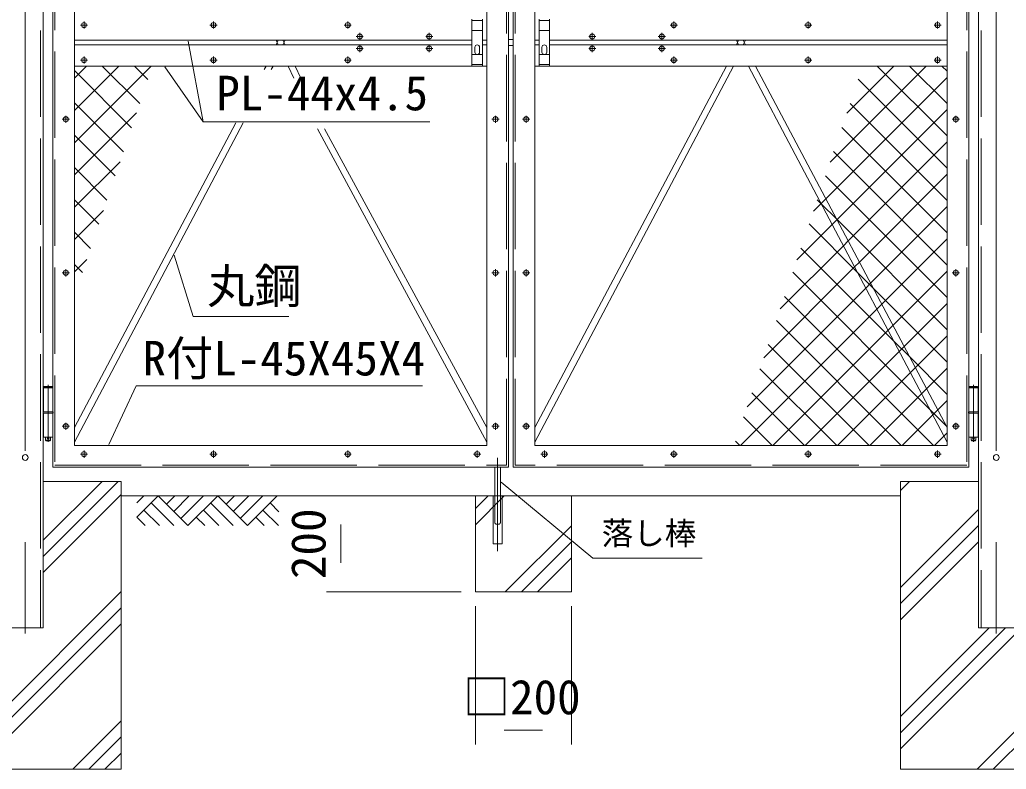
# Model space of a CAD drawing. Units: millimetres, scale not verified. Extents: x -6300 to 6300, y -4455 to 4455.
# Drawn here: x 1401 to 3459, y -467 to 1096 of the extents above; entities that cross this region are included whole.
import ezdxf
from ezdxf.enums import TextEntityAlignment as Align

# ---------------------------------------------------------------- set-up
doc = ezdxf.new("R2010")
doc.units = ezdxf.units.MM
doc.header["$LTSCALE"] = 30
doc.linetypes.add('DASHED', pattern=[7.5, 6, -1.5])
doc.linetypes.add('USER1', pattern=[50.8, 31.75, -6.35, 6.35, -6.35])
for name, color, linetype, lineweight in [('0-0_D-STR-DIM', 7, 'Continuous', 9), ('0-2_D-STR1', 1, 'Continuous', 18), ('0-3_D-STR3', 3, 'Continuous', 13), ('0-4_D-STR4', 7, 'Continuous', 9), ('0-6_D-BMK', 2, 'USER1', 13), ('0-7_D-DCR-HCH', 7, 'Continuous', 9), ('0-8_D-STR-TXT', 7, 'Continuous', 9), ('0-9_D-STR2', 7, 'Continuous', 9)]:
    doc.layers.add(name, color=color, linetype=linetype, lineweight=lineweight)
doc.styles.add('ＭＳ ゴシック', font='')
doc.styles.get('ＭＳ ゴシック').set_extended_font_data('MS Gothic')

msp = doc.modelspace()

# ---------------------------------------------------------------- linework, layer by layer
at = {"layer": '0-0_D-STR-DIM'}
for p, q in [((2321.64, 103.41), (2040.9, 103.41)), ((2070.9, 43.41), (2070.9, -36.59)), ((2321.64, -96.59), (2040.9, -96.59)), ((2351.64, -126.59), (2351.64, -415.26)), ((2551.64, -126.59), (2551.64, -415.26)), ((2411.64, -385.26), (2491.64, -385.26))]:
    msp.add_line(p, q, dxfattribs=at)
for points in [[(1962.72, 477.02), (1763.13, 477.02), (1723.11, 605.37)], [(2241.57, 332.53), (1644.28, 332.53), (1587.28, 210.22)]]:
    msp.add_lwpolyline(points, dxfattribs=at)
at = {"layer": '0-2_D-STR1', "linetype": 'DASHED'}
for p, q in [((1444.37, 2648.41), (1444.37, -171.59)), ((3406.37, 2648.41), (3406.37, -171.59)), ((2434.37, 167.41), (2434.37, 1929.41)), ((2416.37, 167.41), (2416.37, 1828.41)), ((1474.37, 167.41), (2416.37, 167.41)), ((3376.37, 167.41), (2434.37, 167.41))]:
    msp.add_line(p, q, dxfattribs=at)
at = {"layer": '0-2_D-STR1'}
for p, q in [((1450.37, 2648.41), (1450.37, -171.59)), ((3400.37, 2648.41), (3400.37, -171.59)), ((1515.37, 1888.41), (1515.37, 208.41)), ((2375.37, 208.41), (2375.37, 1888.41)), ((2475.37, 208.41), (2475.37, 1888.41)), ((3335.37, 1888.41), (3335.37, 208.41)), ((1515.37, 1053.41), (2344.37, 1053.41)), ((2366.37, 1053.41), (2375.37, 1053.41)), ((2484.37, 1053.41), (2475.37, 1053.41)), ((3335.37, 1053.41), (2506.37, 1053.41)), ((1515.37, 1043.41), (2344.37, 1043.41)), ((2366.37, 1043.41), (2375.37, 1043.41)), ((2484.37, 1043.41), (2475.37, 1043.41)), ((3335.37, 1043.41), (2506.37, 1043.41)), ((1515.37, 999.41), (2375.37, 999.41)), ((3335.37, 999.41), (2475.37, 999.41)), ((1515.37, 208.41), (2375.37, 208.41)), ((2375.37, 208.41), (1515.37, 208.41)), ((3335.37, 208.41), (2475.37, 208.41)), ((2475.37, 208.41), (3335.37, 208.41)), ((1450.37, -171.59), (1375.37, -171.59)), ((3400.37, -171.59), (3475.37, -171.59))]:
    msp.add_line(p, q, dxfattribs=at)
msp.add_lwpolyline([(1470.37, 1933.41), (1470.37, 163.41), (2420.37, 163.41), (2420.37, 1828.41)], dxfattribs=at)
at = {"layer": '0-2_D-STR1', "linetype": 'DASHED'}
for points in [[(2416.37, 1929.41), (1474.37, 1929.41), (1474.37, 167.41)], [(2434.37, 1929.41), (3376.37, 1929.41), (3376.37, 167.41)]]:
    msp.add_lwpolyline(points, dxfattribs=at)
at = {"layer": '0-2_D-STR1'}
msp.add_lwpolyline([(3380.37, 1933.41), (3380.37, 163.41), (2430.37, 163.41), (2430.37, 1933.41)], close=True, dxfattribs=at)
at = {"layer": '0-3_D-STR3'}
for p, q in [((2344.37, 1097.41), (2344.37, 999.41)), ((2366.37, 1097.41), (2366.37, 999.41)), ((2484.37, 1097.41), (2484.37, 999.41)), ((2506.37, 1097.41), (2506.37, 999.41)), ((1935.85, 1043.41), (1940.54, 1053.41)), ((1940.54, 1043.41), (1935.85, 1053.41)), ((1950.21, 1043.41), (1954.89, 1053.41)), ((1954.89, 1043.41), (1950.21, 1053.41)), ((2420.37, 1054.91), (2430.37, 1054.91)), ((2895.85, 1043.41), (2900.54, 1053.41)), ((2900.54, 1043.41), (2895.85, 1053.41)), ((2910.21, 1043.41), (2914.89, 1053.41)), ((2914.89, 1043.41), (2910.21, 1053.41)), ((2350.37, 1028.41), (2350.37, 1038.41)), ((2360.37, 1028.41), (2360.37, 1038.41)), ((2420.37, 1041.91), (2430.37, 1041.91)), ((2490.37, 1028.41), (2490.37, 1038.41)), ((2500.37, 1028.41), (2500.37, 1038.41)), ((1911.4, 992.05), (1915.3, 999.41)), ((1925.77, 992.05), (1929.66, 999.41)), ((1973.11, 973.87), (1961.15, 999.41)), ((1987.47, 973.87), (1975.5, 999.41)), ((2475.37, 245.79), (2875.3, 999.41)), ((2475.37, 215.14), (2889.66, 999.41)), ((3335.37, 215.14), (2921.09, 999.41)), ((3335.37, 245.79), (2935.44, 999.41)), ((1515.37, 245.79), (1852.3, 880.7)), ((1515.37, 215.14), (1866.95, 880.7)), ((2375.37, 215.14), (2022.39, 868.67)), ((2375.37, 245.79), (2036.74, 868.67)), ((1451.87, 331.41), (1450.87, 330.41)), ((1450.87, 330.41), (1450.87, 328.41)), ((1469.87, 330.41), (1450.87, 330.41)), ((1451.87, 331.41), (1468.87, 331.41)), ((1469.87, 330.41), (1468.87, 331.41)), ((1469.87, 330.41), (1469.87, 328.41)), ((3380.87, 330.41), (3381.87, 331.41)), ((3380.87, 330.41), (3380.87, 328.41)), ((3380.87, 330.41), (3399.87, 330.41)), ((3398.87, 331.41), (3381.87, 331.41)), ((3398.87, 331.41), (3399.87, 330.41)), ((3399.87, 330.41), (3399.87, 328.41)), ((1450.67, 328.41), (1470.07, 328.41)), ((1450.67, 328.41), (1450.67, 278.41)), ((1470.07, 328.41), (1470.07, 278.41)), ((3400.07, 328.41), (3380.67, 328.41)), ((3380.67, 328.41), (3380.67, 278.41)), ((3400.07, 328.41), (3400.07, 278.41)), ((1449.87, 278.41), (1470.87, 278.41)), ((1449.87, 278.41), (1449.87, 275.41)), ((1449.87, 275.41), (1470.87, 275.41)), ((1450.67, 275.41), (1450.67, 225.41)), ((1470.07, 275.41), (1470.07, 225.41)), ((1470.87, 278.41), (1470.87, 275.41)), ((3400.87, 278.41), (3379.87, 278.41)), ((3379.87, 278.41), (3379.87, 275.41)), ((3400.87, 275.41), (3379.87, 275.41)), ((3380.67, 275.41), (3380.67, 225.41)), ((3400.07, 275.41), (3400.07, 225.41)), ((3400.87, 278.41), (3400.87, 275.41)), ((1450.67, 225.41), (1470.07, 225.41)), ((1455.37, 225.41), (1455.37, 219.41)), ((1456.37, 218.41), (1464.37, 218.41)), ((1464.37, 218.41), (1465.37, 219.41)), ((1465.37, 225.41), (1465.37, 219.41)), ((3400.07, 225.41), (3380.67, 225.41)), ((3385.37, 225.41), (3385.37, 219.41)), ((3386.37, 218.41), (3385.37, 219.41)), ((3394.37, 218.41), (3386.37, 218.41)), ((3395.37, 225.41), (3395.37, 219.41)), ((2391.87, 103.41), (2391.87, 163.41)), ((2403.87, 103.41), (2403.87, 163.41)), ((2388.32, 3.41), (2388.32, 103.41)), ((2407.42, 3.41), (2407.42, 103.41)), ((2388.32, 3.41), (2407.42, 3.41))]:
    msp.add_line(p, q, dxfattribs=at)
at = {"layer": '0-3_D-STR3', "linetype": 'DASHED'}
for p, q in [((2366.37, 1094.41), (2344.37, 1094.41)), ((2506.37, 1094.41), (2484.37, 1094.41)), ((2366.37, 1073.41), (2344.37, 1073.41)), ((2506.37, 1073.41), (2484.37, 1073.41)), ((2344.37, 1023.41), (2366.37, 1023.41)), ((2484.37, 1023.41), (2506.37, 1023.41)), ((2366.37, 1002.41), (2344.37, 1002.41)), ((2506.37, 1002.41), (2484.37, 1002.41)), ((2391.87, 48.53), (2391.87, 103.41)), ((2403.87, 48.54), (2403.87, 103.41)), ((2399.37, 44.04), (2396.37, 44.04))]:
    msp.add_line(p, q, dxfattribs=at)
at = {"layer": '0-3_D-STR3'}
for points in [[(1456.37, 218.41), (1455.37, 219.41), (1465.37, 219.41)], [(3394.37, 218.41), (3395.37, 219.41), (3385.37, 219.41)]]:
    msp.add_lwpolyline(points, dxfattribs=at)
for centre, radius in [((1535.37, 1084.91), 5.25), ((1805.37, 1084.91), 5.25), ((2085.37, 1084.91), 5.25), ((2765.37, 1084.91), 5.25), ((3045.37, 1084.91), 5.25), ((3315.37, 1084.91), 5.25), ((2110.37, 1060.91), 5.25), ((2255.37, 1060.91), 5.25), ((2595.37, 1060.91), 5.25), ((2740.37, 1060.91), 5.25), ((2110.37, 1035.91), 5.25), ((2255.37, 1035.91), 5.25), ((2595.37, 1035.91), 5.25), ((2740.37, 1035.91), 5.25), ((1535.37, 1011.91), 5.25), ((1805.37, 1011.91), 5.25), ((2085.37, 1011.91), 5.25), ((2765.37, 1011.91), 5.25), ((3045.37, 1011.91), 5.25), ((3315.37, 1011.91), 5.25), ((1497.37, 888.41), 5.25), ((2393.37, 888.41), 5.25), ((2457.37, 888.41), 5.25), ((3353.37, 888.41), 5.25), ((1497.37, 568.41), 5.25), ((2393.37, 568.41), 5.25), ((2457.37, 568.41), 5.25), ((3353.37, 568.41), 5.25), ((1497.37, 248.41), 5.25), ((2393.37, 248.41), 5.25), ((2457.37, 248.41), 5.25), ((3353.37, 248.41), 5.25), ((1460.37, 223.41), 2), ((3390.37, 223.41), 2), ((1412.87, 183.41), 6), ((1535.37, 190.41), 5.25), ((1805.37, 190.41), 5.25), ((2085.37, 190.41), 5.25), ((2355.37, 190.41), 5.25), ((2495.37, 190.41), 5.25), ((2765.37, 190.41), 5.25), ((3045.37, 190.41), 5.25), ((3315.37, 190.41), 5.25), ((3437.87, 183.41), 6)]:
    msp.add_circle(centre, radius, dxfattribs=at)
for centre, start, end in [((2355.37, 1038.41), 359.99999, 179.99965), ((2495.37, 1038.41), 0.00035, 180.00001), ((2355.37, 1028.41), 179.99999, 359.99998), ((2495.37, 1028.41), 180.00002, 0.00001)]:
    msp.add_arc(centre, 5, start, end, dxfattribs=at)
at = {"layer": '0-3_D-STR3', "linetype": 'DASHED'}
for centre, start, end in [((2396.37, 48.54), 179.99999, 270.00049), ((2399.37, 48.54), 269.99951, 0.00001)]:
    msp.add_arc(centre, 4.5, start, end, dxfattribs=at)
at = {"layer": '0-4_D-STR4'}
for p, q in [((1450.37, 133.41), (1612.87, 133.41)), ((1612.87, 133.41), (1612.87, -466.59)), ((3237.87, 133.41), (3237.87, -466.59)), ((3400.37, 133.41), (3237.87, 133.41)), ((3237.87, 103.41), (1612.87, 103.41)), ((1645.51, 88.56), (1660.36, 103.41)), ((1645.51, 58.86), (1690.06, 103.41)), ((1690.06, 103.41), (1752.09, 41.38)), ((1725.03, 103.41), (1707.55, 85.92)), ((1754.73, 103.41), (1722.4, 71.07)), ((1784.43, 103.41), (1737.24, 56.22)), ((1814.13, 103.41), (1752.09, 41.38)), ((1814.13, 103.41), (1876.16, 41.38)), ((1849.1, 103.41), (1831.62, 85.92)), ((1878.8, 103.41), (1846.47, 71.07)), ((1908.5, 103.41), (1861.31, 56.22)), ((1938.2, 103.41), (1876.16, 41.38)), ((2351.64, 103.41), (2351.64, -96.59)), ((2551.64, 103.41), (2551.64, -96.59)), ((1675.21, 88.56), (1722.4, 41.38)), ((1799.28, 88.56), (1846.46, 41.38)), ((1941.69, 70.22), (1923.35, 88.56)), ((1660.36, 73.71), (1692.7, 41.37)), ((1784.43, 73.71), (1816.77, 41.38)), ((1940.83, 41.38), (1908.5, 73.71)), ((1645.51, 58.86), (1663, 41.38)), ((1769.58, 58.86), (1787.07, 41.38)), ((1911.14, 41.38), (1893.65, 58.86)), ((2551.64, -96.59), (2351.64, -96.59)), ((3637.87, -466.59), (3237.87, -466.59))]:
    msp.add_line(p, q, dxfattribs=at)
msp.add_lwpolyline([(1212.87, 133.41), (1212.87, -466.59), (1612.87, -466.59)], dxfattribs=at)
at = {"layer": '0-6_D-BMK'}
for p, q in [((1412.87, 2673.7), (1412.87, -194.72)), ((3437.87, 2673.7), (3437.87, -194.72)), ((1535.37, 1092.35), (1535.37, 1077.47)), ((1805.37, 1092.35), (1805.37, 1077.47)), ((2085.37, 1092.35), (2085.37, 1077.47)), ((2765.37, 1092.35), (2765.37, 1077.47)), ((3045.37, 1092.35), (3045.37, 1077.47)), ((3315.37, 1092.35), (3315.37, 1077.47)), ((1527.93, 1084.91), (1542.81, 1084.91)), ((1797.93, 1084.91), (1812.81, 1084.91)), ((2077.93, 1084.91), (2092.81, 1084.91)), ((2772.81, 1084.91), (2757.93, 1084.91)), ((3052.81, 1084.91), (3037.93, 1084.91)), ((3322.81, 1084.91), (3307.93, 1084.91)), ((2102.93, 1060.91), (2117.81, 1060.91)), ((2110.37, 1068.35), (2110.37, 1053.47)), ((2247.93, 1060.91), (2262.81, 1060.91)), ((2255.37, 1068.35), (2255.37, 1053.47)), ((2602.81, 1060.91), (2587.93, 1060.91)), ((2595.37, 1068.35), (2595.37, 1053.47)), ((2747.81, 1060.91), (2732.93, 1060.91)), ((2740.37, 1068.35), (2740.37, 1053.47)), ((2102.93, 1035.91), (2117.81, 1035.91)), ((2110.37, 1028.47), (2110.37, 1043.35)), ((2247.93, 1035.91), (2262.81, 1035.91)), ((2255.37, 1028.47), (2255.37, 1043.35)), ((2602.81, 1035.91), (2587.93, 1035.91)), ((2595.37, 1028.47), (2595.37, 1043.35)), ((2747.81, 1035.91), (2732.93, 1035.91)), ((2740.37, 1028.47), (2740.37, 1043.35)), ((1527.93, 1011.91), (1542.81, 1011.91)), ((1535.37, 1004.47), (1535.37, 1019.35)), ((1797.93, 1011.91), (1812.81, 1011.91)), ((1805.37, 1004.47), (1805.37, 1019.35)), ((2077.93, 1011.91), (2092.81, 1011.91)), ((2085.37, 1004.47), (2085.37, 1019.35)), ((2772.81, 1011.91), (2757.93, 1011.91)), ((2765.37, 1004.47), (2765.37, 1019.35)), ((3052.81, 1011.91), (3037.93, 1011.91)), ((3045.37, 1004.47), (3045.37, 1019.35)), ((3322.81, 1011.91), (3307.93, 1011.91)), ((3315.37, 1004.47), (3315.37, 1019.35)), ((1489.93, 888.41), (1504.81, 888.41)), ((1497.37, 895.85), (1497.37, 880.97)), ((2385.93, 888.41), (2400.81, 888.41)), ((2393.37, 895.85), (2393.37, 880.97)), ((2464.81, 888.41), (2449.93, 888.41)), ((2457.37, 895.85), (2457.37, 880.97)), ((3360.81, 888.41), (3345.93, 888.41)), ((3353.37, 895.85), (3353.37, 880.97)), ((1489.93, 568.41), (1504.81, 568.41)), ((1497.37, 575.85), (1497.37, 560.97)), ((2385.93, 568.41), (2400.81, 568.41)), ((2393.37, 575.85), (2393.37, 560.97)), ((2464.81, 568.41), (2449.93, 568.41)), ((2457.37, 575.85), (2457.37, 560.97)), ((3360.81, 568.41), (3345.93, 568.41)), ((3353.37, 575.85), (3353.37, 560.97)), ((1460.37, 334.81), (1460.37, 215.65)), ((3390.37, 334.81), (3390.37, 215.65)), ((1489.93, 248.41), (1504.81, 248.41)), ((1497.37, 255.85), (1497.37, 240.97)), ((2385.93, 248.41), (2400.81, 248.41)), ((2393.37, 255.85), (2393.37, 240.97)), ((2464.81, 248.41), (2449.93, 248.41)), ((2457.37, 255.85), (2457.37, 240.97)), ((3360.81, 248.41), (3345.93, 248.41)), ((3353.37, 255.85), (3353.37, 240.97)), ((1527.93, 190.41), (1542.81, 190.41)), ((1535.37, 197.85), (1535.37, 182.97)), ((1797.93, 190.41), (1812.81, 190.41)), ((1805.37, 197.85), (1805.37, 182.97)), ((2077.93, 190.41), (2092.81, 190.41)), ((2085.37, 197.85), (2085.37, 182.97)), ((2347.93, 190.41), (2362.81, 190.41)), ((2355.37, 197.85), (2355.37, 182.97)), ((2502.81, 190.41), (2487.93, 190.41)), ((2495.37, 197.85), (2495.37, 182.97)), ((2772.81, 190.41), (2757.93, 190.41)), ((2765.37, 197.85), (2765.37, 182.97)), ((3052.81, 190.41), (3037.93, 190.41)), ((3045.37, 197.85), (3045.37, 182.97)), ((3322.81, 190.41), (3307.93, 190.41)), ((3315.37, 197.85), (3315.37, 182.97)), ((2397.87, -12.22), (2397.87, 182.84))]:
    msp.add_line(p, q, dxfattribs=at)
at = {"layer": '0-7_D-DCR-HCH'}
for p, q in [((1450.37, -22.84), (1606.62, 133.41)), ((1450.37, 10.84), (1572.94, 133.41)), ((3237.87, 114.54), (3256.74, 133.41)), ((1450.37, -56.51), (1612.87, 105.99)), ((2351.64, 43.23), (2411.82, 103.41)), ((2351.64, 76.9), (2378.14, 103.41)), ((3237.87, -87.52), (3400.37, 74.98)), ((2413.88, -96.59), (2551.64, 41.17)), ((3237.87, -121.19), (3400.37, 41.31)), ((2447.55, -96.59), (2551.64, 7.5)), ((3237.87, -154.87), (3400.37, 7.63)), ((2481.23, -96.59), (2551.64, -26.18)), ((3237.87, -424.28), (3637.87, -24.28)), ((1242.35, -466.59), (1612.87, -96.07)), ((1276.03, -466.59), (1612.87, -129.75)), ((1309.7, -466.59), (1612.87, -163.42)), ((3237.87, -390.6), (3456.88, -171.59)), ((3237.87, -356.92), (3423.2, -171.59)), ((3397.61, -466.59), (3637.87, -226.33)), ((3431.29, -466.59), (3637.87, -260.01)), ((1511.76, -466.59), (1612.87, -365.48)), ((1545.43, -466.59), (1612.87, -399.15)), ((1579.11, -466.59), (1612.87, -432.83))]:
    msp.add_line(p, q, dxfattribs=at)
at = {"layer": '0-8_D-STR-TXT'}
msp.add_line((1784.19, 883), (1752.39, 1051.44), dxfattribs=at)
for points in [[(2256.72, 883), (1784.19, 883), (1704.22, 997.77)], [(2824.6, -26.75), (2596.57, -26.75), (2405.41, 132.13)]]:
    msp.add_lwpolyline(points, dxfattribs=at)
at = {"layer": '0-9_D-STR2'}
for p, q in [((1515.37, 974.31), (1540.47, 999.41)), ((1515.37, 906.96), (1607.82, 999.41)), ((1515.37, 839.61), (1675.17, 999.41)), ((1634.49, 870.74), (1515.37, 989.86)), ((1651.57, 921.02), (1573.18, 999.41)), ((1668.64, 971.3), (1640.53, 999.41)), ((3091.2, 799), (3291.62, 999.41)), ((3125.83, 900.97), (3224.26, 999.41)), ((3335.37, 853.66), (3189.62, 999.41)), ((3335.37, 921.01), (3256.98, 999.41)), ((3335.37, 988.37), (3324.33, 999.41)), ((3335.37, 786.31), (3149.88, 971.8)), ((1617.42, 820.46), (1515.37, 922.51)), ((3335.37, 718.96), (3132.81, 921.52)), ((1515.37, 772.26), (1645.1, 901.99)), ((3335.37, 651.61), (3115.73, 871.24)), ((1600.35, 770.18), (1515.37, 855.16)), ((3128.98, 634.71), (3335.37, 841.11)), ((3335.37, 584.25), (3098.66, 820.96)), ((1515.37, 704.91), (1610.48, 800.02)), ((1583.28, 719.9), (1515.37, 787.81)), ((3335.37, 516.9), (3081.59, 770.68)), ((3152.33, 590.71), (3335.37, 773.76)), ((1566.21, 669.62), (1515.37, 720.46)), ((3072.89, 712.03), (3064.52, 720.4)), ((3104.97, 679.95), (3072.89, 712.03)), ((3175.68, 546.71), (3335.37, 706.4)), ((1515.37, 637.55), (1575.86, 698.04)), ((3335.37, 449.55), (3104.97, 679.95)), ((3148.31, 569.26), (3047.45, 670.12)), ((1549.14, 619.34), (1515.37, 653.1)), ((3199.03, 502.71), (3335.37, 639.05)), ((2987.33, 493.07), (3119, 624.74)), ((3119, 624.74), (3128.98, 634.71)), ((1515.37, 570.2), (1541.23, 596.07)), ((1532.06, 569.06), (1515.37, 585.75)), ((2952.71, 391.1), (3142.28, 580.67)), ((3142.28, 580.67), (3152.33, 590.71)), ((3181.13, 536.44), (3148.31, 569.26)), ((3222.38, 458.71), (3335.37, 571.7)), ((2918.09, 289.12), (3165.56, 536.6)), ((3165.56, 536.6), (3175.68, 546.71)), ((3335.37, 382.2), (3181.13, 536.44)), ((3307.11, 208.41), (2996.23, 519.28)), ((3188.84, 492.53), (3199.03, 502.71)), ((3245.73, 414.71), (3335.37, 504.35)), ((2904.73, 208.41), (3188.84, 492.53)), ((3239.75, 208.41), (2979.16, 469)), ((3212.13, 448.45), (3222.38, 458.71)), ((2972.08, 208.41), (3212.13, 448.45)), ((3269.08, 370.71), (3335.37, 437)), ((3172.4, 208.41), (2962.09, 418.72)), ((3235.41, 404.38), (3245.73, 414.71)), ((3039.43, 208.41), (3235.41, 404.38)), ((3258.69, 360.31), (3269.08, 370.71)), ((3105.05, 208.41), (2945.02, 368.44)), ((3106.78, 208.41), (3258.69, 360.31)), ((3292.43, 326.7), (3335.37, 369.65)), ((3037.7, 208.41), (2927.95, 318.16)), ((3174.14, 208.41), (3281.97, 316.24)), ((3281.97, 316.24), (3292.43, 326.7)), ((3315.78, 282.7), (3335.37, 302.29)), ((2970.35, 208.41), (2910.88, 267.88)), ((3241.49, 208.41), (3305.25, 272.17)), ((3305.25, 272.17), (3315.78, 282.7)), ((2902.99, 208.41), (2893.8, 217.6))]:
    msp.add_line(p, q, dxfattribs=at)
for points in [[(3056.58, 697.02), (3072.44, 712.88), (3082.28, 722.72), (3335.37, 975.81)], [(3021.96, 595.05), (3095.72, 668.81), (3105.63, 678.71), (3335.37, 908.46)], [(3335.37, 314.85), (3257.28, 392.94), (3223.73, 426.49), (3030.38, 619.84)], [(3335.37, 247.49), (3333.44, 249.43), (3299.14, 283.72), (3013.3, 569.56)], [(3308.84, 208.41), (3328.53, 228.1), (3335.37, 234.94)]]:
    msp.add_lwpolyline(points, dxfattribs=at)

# ---------------------------------------------------------------- texts
at = {"layer": '0-0_D-STR-DIM', "style": 'ＭＳ ゴシック'}
for s, p in [('PL-44x4.5', (1811.13, 885.38)), ('丸鋼', (1792.3, 482.95)), ('R付L-45X45X4', (1657.45, 332.65)), ('□200', (2325.42, -373.63))]:
    msp.add_text(s, height=72.14, dxfattribs=at).set_placement(p, align=Align.BOTTOM_LEFT)
msp.add_text('200', height=72.14, rotation=90, dxfattribs=at).set_placement((2060.78, -70.09), align=Align.BOTTOM_LEFT)
at = {"layer": '0-8_D-STR-TXT', "style": 'ＭＳ ゴシック'}
msp.add_text('落し棒', height=48.17, dxfattribs=at).set_placement((2614.99, -13.02), align=Align.BOTTOM_LEFT)

doc.saveas('drawing.dxf')
